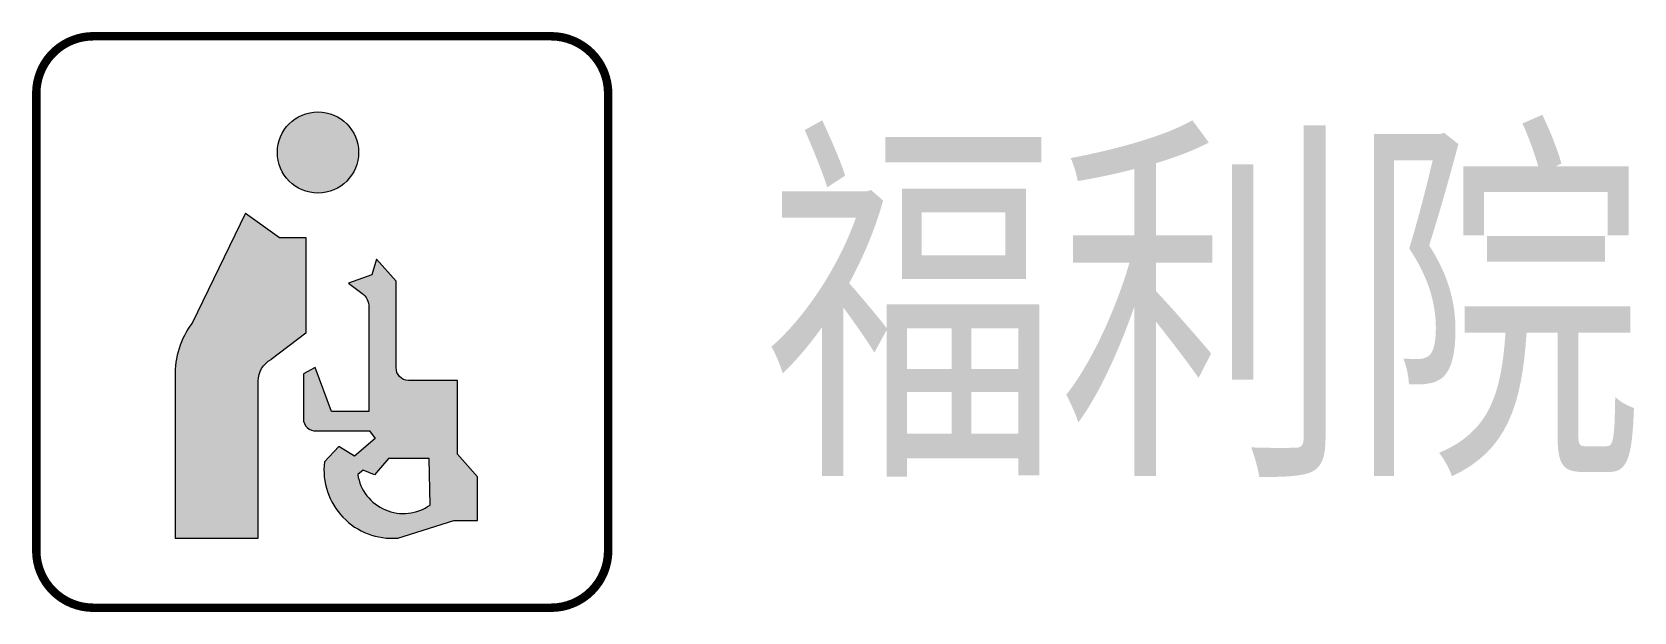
# Model space of a CAD drawing. Header units: millimetres. Extents: x -0.1 to 19.6, y -0.8 to 6.3.
import ezdxf

# ---------------------------------------------------------------- set-up
doc = ezdxf.new("R2010")
doc.units = ezdxf.units.MM
doc.layers.add('设施图块', color=7, linetype='Continuous')
doc.styles.add('设施块标注', font='SIMFANG.TTF', dxfattribs={"width": 0.75})

msp = doc.modelspace()

# ---------------------------------------------------------------- hatches: boundary and pattern name
at = {"layer": '设施图块'}
h = msp.add_hatch(color=5, dxfattribs=at)
edge = h.paths.add_edge_path()
edge.add_arc((3.447068711975589, 4.87498965296254), 0.4970563662322821, 0, 360)
h = msp.add_hatch(color=5, dxfattribs=at)
edge = h.paths.add_edge_path()
edge.add_arc((2.725221652077663, 2.164381807672998), 1.026900729191649, 142.9199405440895, 181.7690015510138)
edge.add_line((1.698810335466987, 2.132681385784963), (1.698810335466987, 0.1509393243904924))
edge.add_line((1.698810335466987, 0.1509393243904924), (2.7148904655769, 0.1509393243904924))
edge.add_line((2.7148904655769, 0.1509393243904924), (2.7148904655769, 2.074069040700124))
edge.add_arc((3.018158291153497, 2.074069040708701), 0.3032678255765968, 118.2529623018236, 180.0000000016204, ccw=False)
edge.add_line((2.87460185312375, 2.341207437661069), (3.298914825878455, 2.663466764628538))
edge.add_line((3.298914825878455, 2.663466764628538), (3.298914825878455, 3.832138822996058))
edge.add_line((3.298914825878455, 3.832138822996058), (2.978066598589066, 3.832138822996058))
edge.add_line((2.978066598589066, 3.832138822996058), (2.559333947137929, 4.130987954646116))
edge.add_line((2.559333947137929, 4.130987954646116), (1.905966602862463, 2.783531443827087))
h = msp.add_hatch(color=5, dxfattribs=at)
edge = h.paths.add_edge_path(flags=16)
edge.add_line((4.309857420448679, 1.126554985428811), (4.140302147061448, 0.9263363300415222))
edge.add_line((4.140302147061448, 0.9263363300415222), (3.998095069255214, 0.9844641055715329))
edge.add_line((3.998095069255214, 0.9844641055715329), (3.933455672507989, 0.9327945908153197))
edge.add_arc((4.491834954609353, 1.01876869391247), 0.5649592632069981, 188.753138536867, 305.3891290135161)
edge.add_line((4.819017837638967, 0.5581926088452747), (4.806091578124324, 1.126554985428811))
edge.add_line((4.806091578124324, 1.126554985428811), (4.309857420448679, 1.126554985428811))
edge = h.paths.add_edge_path()
edge.add_line((5.155264593078755, 2.084161573158781), (4.553667080137529, 2.084161573158781))
edge.add_arc((4.553667080138671, 2.233439409516877), 0.1492778363580958, 177.2958678883013, 269.99999999956196, ccw=False)
edge.add_line((4.404555468368926, 2.240482112349127), (4.404555468368926, 3.300106591828808))
edge.add_line((4.404555468368926, 3.300106591828808), (4.164334379849606, 3.569402694749442))
edge.add_line((4.164334379849606, 3.569402694749442), (4.105743030901067, 3.376211440794577))
edge.add_line((4.105743030901067, 3.376211440794577), (3.818648053333163, 3.276688396552345))
edge.add_line((3.818648053333163, 3.276688396552345), (3.982702615496237, 3.153749442732078))
edge.add_arc((3.85104832881067, 2.978064798549104), 0.2195403047378397, 0.01451264605822189, 53.15290088671958, ccw=False)
edge.add_line((4.070588626505923, 2.978120406671223), (4.070588626505923, 1.701888763662282))
edge.add_line((4.070588626505923, 1.701888763662282), (3.61357934444095, 1.701888763662282))
edge.add_line((3.61357934444095, 1.701888763662282), (3.414370377882733, 2.240482112349127))
edge.add_line((3.414370377882733, 2.240482112349127), (3.267895042707096, 2.164376120534143))
edge.add_line((3.267895042707096, 2.164376120534143), (3.267895042707096, 1.614074245633674))
edge.add_arc((3.414695096474179, 1.614074245636026), 0.146800053767083, 180.0000000009181, 274.4518333974921)
edge.add_line((3.426089862536173, 1.467717096536944), (4.076448368825368, 1.467717096536944))
edge.add_line((4.076448368825368, 1.467717096536944), (4.146757177644758, 1.374048886824312))
edge.add_line((4.146757177644758, 1.374048886824312), (3.894816604471998, 1.157440580442199))
edge.add_line((3.894816604471998, 1.157440580442199), (3.701465355450637, 1.274525842582079))
edge.add_line((3.701465355450637, 1.274525842582079), (3.525693333416712, 1.087189423160453))
edge.add_arc((4.357642866726961, 0.9881468311120764), 0.837824242317446, 173.2109588129773, 274.4516737441707)
edge.add_line((4.422673289504019, 0.1528501741522632), (5.109478016238427, 0.3685270555615716))
edge.add_line((5.109478016238427, 0.3685270555615716), (5.39728167031717, 0.3685270555615716))
edge.add_line((5.39728167031717, 0.3685270555615716), (5.39728167031717, 0.9044495574198663))
edge.add_line((5.39728167031717, 0.9044495574198663), (5.155264593078755, 1.178946783107676))
edge.add_line((5.155264593078755, 1.178946783107676), (5.155264593078755, 2.084161573158781))

# ---------------------------------------------------------------- linework, layer by layer
at = {"layer": '设施图块', "color": 5}
for p, q in [((2.559333947137929, 4.130987954646116), (1.905966602862463, 2.783531443827087)), ((2.559333947137929, 4.130987954646116), (2.978066598589066, 3.832138822996058)), ((2.978066598589066, 3.832138822996058), (3.298914825878455, 3.832138822996058)), ((3.298914825878455, 3.832138822996058), (3.298914825878455, 2.663466764628538)), ((3.298914825878455, 2.663466764628538), (2.87460185312375, 2.341207437661069))]:
    msp.add_line(p, q, dxfattribs=at)
at = {"layer": '设施图块', "color": 5, "const_width": 0.103595435620663}
msp.add_lwpolyline([(1.746229827404022e-10, 5.598340972788719, -0.4142203322581806), (0.6997946434275946, 6.298151791153941), (6.298151791168493, 6.298151791153941, -0.4142135623730951), (6.997946434581536, 5.598357147682691), (6.997946434581536, 0, -0.4142135623730951), (6.298151791168493, -0.6997946434603364), (0.6997946434275946, -0.6997946434639744, -0.4142135623730951), (0, 0), (0, 5.598340972788719)], format="xyb", dxfattribs=at)
at = {"layer": '设施图块', "color": 5}
for points in [[(5.155264593078755, 2.084161573158781), (4.553667080137529, 2.084161573158781, -0.4281054920803878), (4.404555468368926, 2.240482112349127), (4.404555468368926, 3.300106591828808), (4.164334379849606, 3.569402694749442), (4.105743030901067, 3.376211440794577), (3.818648053333163, 3.276688396552345), (3.982702615496237, 3.153749442732078, -0.2361061466191933), (4.070588626505923, 2.978120406671223), (4.070588626505923, 1.701888763662282), (3.61357934444095, 1.701888763662282), (3.414370377882733, 2.240482112349127), (3.267895042707096, 2.164376120534143), (3.267895042707096, 1.614074245633674, 0.4371586187996229), (3.426089862536173, 1.467717096536944), (4.076448368825368, 1.467717096536944), (4.146757177644758, 1.374048886824312), (3.894816604471998, 1.157440580442199), (3.701465355450637, 1.274525842582079), (3.525693333416712, 1.087189423160453, 0.4729152003336993), (4.422673289504019, 0.1528501741522632), (5.109478016238427, 0.3685270555615716), (5.39728167031717, 0.3685270555615716), (5.39728167031717, 0.9044495574198663), (5.155264593078755, 1.178946783107676), (5.155264593078755, 2.084161573158781)], [(4.309857420448679, 1.126554985428811), (4.140302147061448, 0.9263363300415222), (3.998095069255214, 0.9844641055715329), (3.933455672507989, 0.9327945908153197, 0.5579423337679551), (4.819017837638967, 0.5581926088452747), (4.806091578124324, 1.126554985428811), (4.309857420448679, 1.126554985428811)]]:
    msp.add_lwpolyline(points, format="xyb", close=True, dxfattribs=at)
msp.add_lwpolyline([(1.905966602862463, 2.783531443827087, 0.1711534621363909), (1.698810335466987, 2.132681385784963), (1.698810335466987, 0.1509393243904924), (2.7148904655769, 0.1509393243904924), (2.7148904655769, 2.074069040700124, -0.2761362623707752), (2.87460185312375, 2.341207437668345, 6.172117433440935)], format="xyb", dxfattribs=at)
msp.add_circle((3.447068711975589, 4.87498965296254), 0.4970563662322821, dxfattribs=at)

# ---------------------------------------------------------------- texts
at = {"layer": '设施图块', "style": '设施块标注', "width": 0.75}
msp.add_attdef('福利院', (8.92667875281768, 1.287636526099959), '福利院', height=3.5, dxfattribs=at)

doc.saveas('drawing.dxf')
